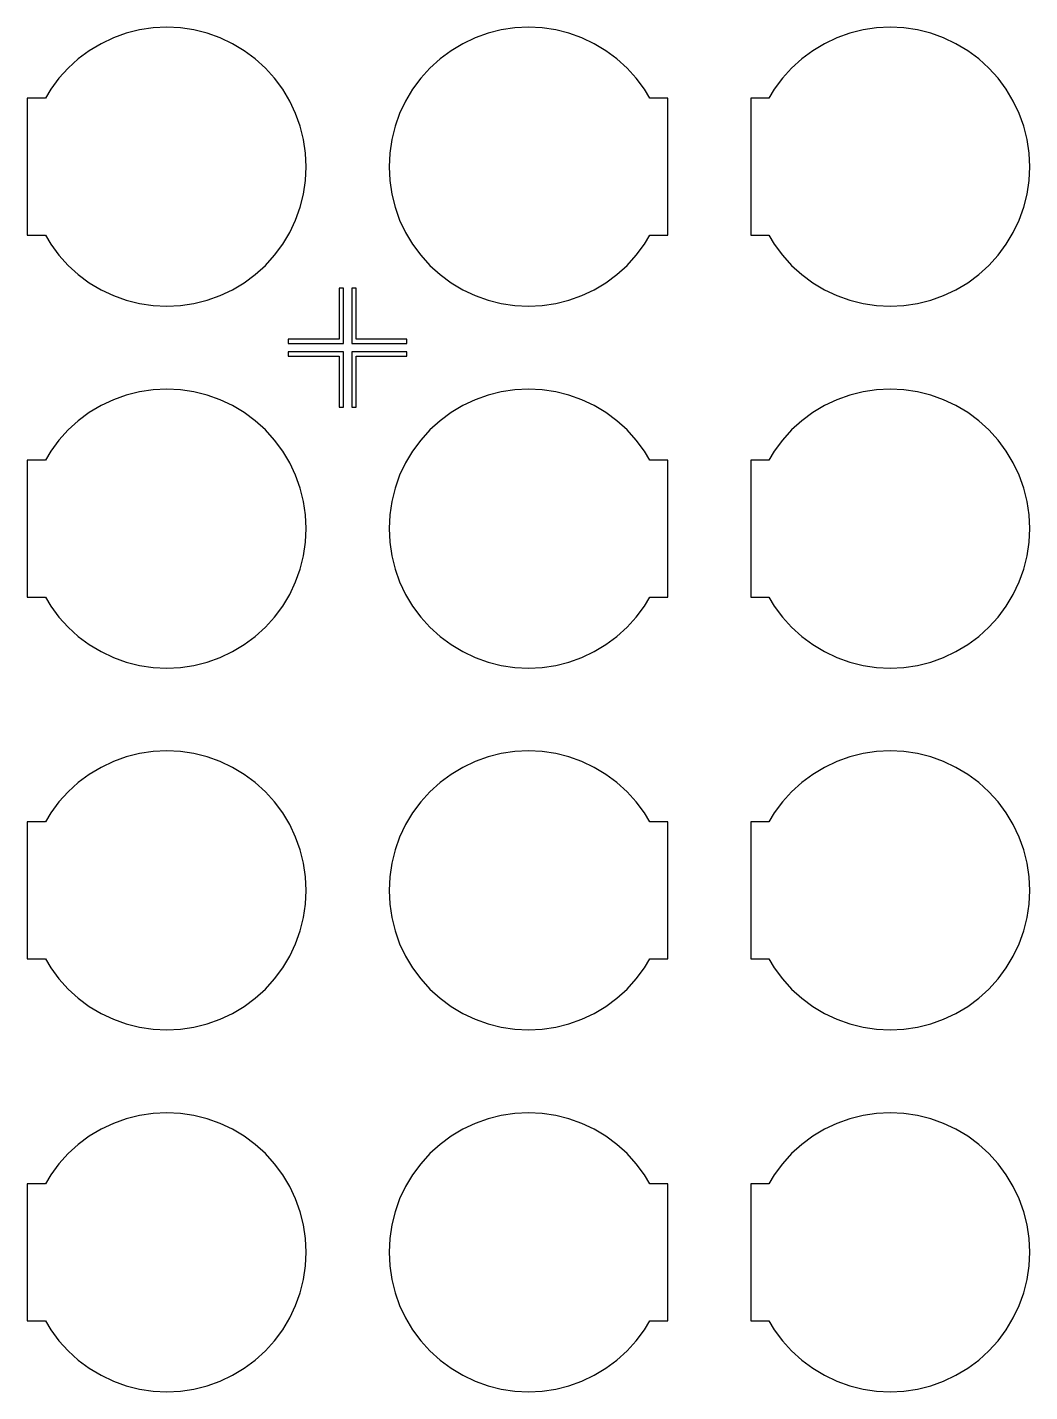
# Model space of a CAD drawing. Extents: x 1 to 107, y 1 to 71.
# Drawn here: x 28.03 to 52.97, y 1.03 to 34.97 of the extents above; entities that cross this region are included whole.
import ezdxf

# ---------------------------------------------------------------- set-up
doc = ezdxf.new("R2010")
doc.units = 0

msp = doc.modelspace()

# ---------------------------------------------------------------- linework, layer by layer
for p, q in [((31.5, 34.97), (31.1599, 34.9533)), ((31.8401, 34.9533), (31.5, 34.97)), ((40.5, 34.97), (40.1599, 34.9533)), ((40.8401, 34.9533), (40.5, 34.97)), ((49.5, 34.97), (49.1599, 34.9533)), ((49.8401, 34.9533), (49.5, 34.97)), ((30.1721, 34.7059), (29.8642, 34.5603)), ((30.4927, 34.8206), (30.1721, 34.7059)), ((30.823, 34.9033), (30.4927, 34.8206)), ((31.1599, 34.9533), (30.823, 34.9033)), ((32.177, 34.9033), (31.8401, 34.9533)), ((32.5073, 34.8206), (32.177, 34.9033)), ((32.8279, 34.7059), (32.5073, 34.8206)), ((33.1357, 34.5603), (32.8279, 34.7059)), ((39.1721, 34.7059), (38.8643, 34.5603)), ((39.4927, 34.8206), (39.1721, 34.7059)), ((39.823, 34.9033), (39.4927, 34.8206)), ((40.1599, 34.9533), (39.823, 34.9033)), ((41.177, 34.9033), (40.8401, 34.9533)), ((41.5073, 34.8206), (41.177, 34.9033)), ((41.8279, 34.7059), (41.5073, 34.8206)), ((42.1358, 34.5603), (41.8279, 34.7059)), ((48.1721, 34.7059), (47.8642, 34.5603)), ((48.4927, 34.8206), (48.1721, 34.7059)), ((48.823, 34.9033), (48.4927, 34.8206)), ((49.1599, 34.9533), (48.823, 34.9033)), ((50.177, 34.9033), (49.8401, 34.9533)), ((50.5073, 34.8206), (50.177, 34.9033)), ((50.8279, 34.7059), (50.5073, 34.8206)), ((51.1357, 34.5603), (50.8279, 34.7059)), ((29.5722, 34.3852), (29.2986, 34.1823)), ((29.8642, 34.5603), (29.5722, 34.3852)), ((33.4278, 34.3852), (33.1357, 34.5603)), ((33.7013, 34.1823), (33.4278, 34.3852)), ((38.5722, 34.3852), (38.2987, 34.1823)), ((38.8643, 34.5603), (38.5722, 34.3852)), ((42.4278, 34.3852), (42.1358, 34.5603)), ((42.7014, 34.1823), (42.4278, 34.3852)), ((47.5722, 34.3852), (47.2986, 34.1823)), ((47.8642, 34.5603), (47.5722, 34.3852)), ((51.4278, 34.3852), (51.1357, 34.5603)), ((51.7013, 34.1823), (51.4278, 34.3852)), ((29.0463, 33.9537), (28.8176, 33.7013)), ((29.2986, 34.1823), (29.0463, 33.9537)), ((33.9537, 33.9537), (33.7013, 34.1823)), ((34.1823, 33.7013), (33.9537, 33.9537)), ((38.0463, 33.9537), (37.8177, 33.7013)), ((38.2987, 34.1823), (38.0463, 33.9537)), ((42.9537, 33.9537), (42.7014, 34.1823)), ((43.1824, 33.7013), (42.9537, 33.9537)), ((47.0463, 33.9537), (46.8176, 33.7013)), ((47.2986, 34.1823), (47.0463, 33.9537)), ((51.9537, 33.9537), (51.7013, 34.1823)), ((52.1823, 33.7013), (51.9537, 33.9537)), ((28.8176, 33.7013), (28.6148, 33.4278)), ((34.3852, 33.4278), (34.1823, 33.7013)), ((37.8177, 33.7013), (37.6148, 33.4278)), ((43.3852, 33.4278), (43.1824, 33.7013)), ((46.8176, 33.7013), (46.6148, 33.4278)), ((52.3852, 33.4278), (52.1823, 33.7013)), ((28.6148, 33.4278), (28.4812, 33.205)), ((34.5603, 33.1357), (34.3852, 33.4278)), ((37.6148, 33.4278), (37.4397, 33.1357)), ((43.5188, 33.205), (43.3852, 33.4278)), ((46.6148, 33.4278), (46.4812, 33.205)), ((52.5603, 33.1357), (52.3852, 33.4278)), ((28.4812, 33.205), (28.03, 33.205)), ((28.03, 33.205), (28.03, 29.795)), ((34.7059, 32.8279), (34.5603, 33.1357)), ((37.4397, 33.1357), (37.2941, 32.8279)), ((43.97, 33.205), (43.5188, 33.205)), ((43.97, 29.795), (43.97, 33.205)), ((46.4812, 33.205), (46.03, 33.205)), ((46.03, 33.205), (46.03, 29.795)), ((52.7059, 32.8279), (52.5603, 33.1357)), ((34.8206, 32.5073), (34.7059, 32.8279)), ((37.2941, 32.8279), (37.1794, 32.5073)), ((52.8206, 32.5073), (52.7059, 32.8279)), ((34.9033, 32.177), (34.8206, 32.5073)), ((37.1794, 32.5073), (37.0967, 32.177)), ((52.9033, 32.177), (52.8206, 32.5073)), ((34.9533, 31.8401), (34.9033, 32.177)), ((37.0967, 32.177), (37.0467, 31.8401)), ((52.9533, 31.8401), (52.9033, 32.177)), ((34.97, 31.5), (34.9533, 31.8401)), ((37.0467, 31.8401), (37.03, 31.5)), ((52.97, 31.5), (52.9533, 31.8401)), ((34.9533, 31.1599), (34.97, 31.5)), ((37.03, 31.5), (37.0467, 31.1599)), ((52.9533, 31.1599), (52.97, 31.5)), ((34.9033, 30.823), (34.9533, 31.1599)), ((37.0467, 31.1599), (37.0967, 30.823)), ((52.9033, 30.823), (52.9533, 31.1599)), ((34.8206, 30.4927), (34.9033, 30.823)), ((37.0967, 30.823), (37.1794, 30.4927)), ((52.8206, 30.4927), (52.9033, 30.823)), ((34.7059, 30.1721), (34.8206, 30.4927)), ((37.1794, 30.4927), (37.2941, 30.1721)), ((52.7059, 30.1721), (52.8206, 30.4927)), ((34.5603, 29.8643), (34.7059, 30.1721)), ((37.2941, 30.1721), (37.4397, 29.8643)), ((52.5603, 29.8643), (52.7059, 30.1721)), ((28.03, 29.795), (28.4812, 29.795)), ((28.4812, 29.795), (28.6148, 29.5722)), ((28.6148, 29.5722), (28.8176, 29.2987)), ((34.1823, 29.2987), (34.3852, 29.5722)), ((34.3852, 29.5722), (34.5603, 29.8643)), ((37.4397, 29.8643), (37.6148, 29.5722)), ((37.6148, 29.5722), (37.8177, 29.2987)), ((43.1824, 29.2987), (43.3852, 29.5722)), ((43.3852, 29.5722), (43.5188, 29.795)), ((43.5188, 29.795), (43.97, 29.795)), ((46.03, 29.795), (46.4812, 29.795)), ((46.4812, 29.795), (46.6148, 29.5722)), ((46.6148, 29.5722), (46.8176, 29.2987)), ((52.1823, 29.2987), (52.3852, 29.5722)), ((52.3852, 29.5722), (52.5603, 29.8643)), ((28.8176, 29.2987), (29.0463, 29.0463)), ((33.9537, 29.0463), (34.1823, 29.2987)), ((37.8177, 29.2987), (38.0463, 29.0463)), ((42.9537, 29.0463), (43.1824, 29.2987)), ((46.8176, 29.2987), (47.0463, 29.0463)), ((51.9537, 29.0463), (52.1823, 29.2987)), ((29.0463, 29.0463), (29.2986, 28.8177)), ((33.7013, 28.8177), (33.9537, 29.0463)), ((38.0463, 29.0463), (38.2987, 28.8177)), ((42.7014, 28.8177), (42.9537, 29.0463)), ((47.0463, 29.0463), (47.2986, 28.8177)), ((51.7013, 28.8177), (51.9537, 29.0463)), ((29.2986, 28.8177), (29.5722, 28.6148)), ((29.5722, 28.6148), (29.8642, 28.4397)), ((33.1357, 28.4397), (33.4278, 28.6148)), ((33.4278, 28.6148), (33.7013, 28.8177)), ((38.2987, 28.8177), (38.5722, 28.6148)), ((38.5722, 28.6148), (38.8643, 28.4397)), ((42.1358, 28.4397), (42.4278, 28.6148)), ((42.4278, 28.6148), (42.7014, 28.8177)), ((47.2986, 28.8177), (47.5722, 28.6148)), ((47.5722, 28.6148), (47.8642, 28.4397)), ((51.1357, 28.4397), (51.4278, 28.6148)), ((51.4278, 28.6148), (51.7013, 28.8177)), ((29.8642, 28.4397), (30.1721, 28.2941)), ((30.1721, 28.2941), (30.4927, 28.1794)), ((30.4927, 28.1794), (30.823, 28.0967)), ((32.177, 28.0967), (32.5073, 28.1794)), ((32.5073, 28.1794), (32.8279, 28.2941)), ((32.8279, 28.2941), (33.1357, 28.4397)), ((35.8945, 28.4766), (35.7891, 28.4766)), ((35.7891, 28.4766), (35.7891, 27.2109)), ((35.8945, 27.1055), (35.8945, 28.4766)), ((36.2109, 28.4766), (36.1055, 28.4766)), ((36.1055, 28.4766), (36.1055, 27.1055)), ((36.2109, 27.2109), (36.2109, 28.4766)), ((38.8643, 28.4397), (39.1721, 28.2941)), ((39.1721, 28.2941), (39.4927, 28.1794)), ((39.4927, 28.1794), (39.823, 28.0967)), ((41.177, 28.0967), (41.5073, 28.1794)), ((41.5073, 28.1794), (41.8279, 28.2941)), ((41.8279, 28.2941), (42.1358, 28.4397)), ((47.8642, 28.4397), (48.1721, 28.2941)), ((48.1721, 28.2941), (48.4927, 28.1794)), ((48.4927, 28.1794), (48.823, 28.0967)), ((50.177, 28.0967), (50.5073, 28.1794)), ((50.5073, 28.1794), (50.8279, 28.2941)), ((50.8279, 28.2941), (51.1357, 28.4397)), ((30.823, 28.0967), (31.1599, 28.0467)), ((31.1599, 28.0467), (31.5, 28.03)), ((31.5, 28.03), (31.8401, 28.0467)), ((31.8401, 28.0467), (32.177, 28.0967)), ((39.823, 28.0967), (40.1599, 28.0467)), ((40.1599, 28.0467), (40.5, 28.03)), ((40.5, 28.03), (40.8401, 28.0467)), ((40.8401, 28.0467), (41.177, 28.0967)), ((48.823, 28.0967), (49.1599, 28.0467)), ((49.1599, 28.0467), (49.5, 28.03)), ((49.5, 28.03), (49.8401, 28.0467)), ((49.8401, 28.0467), (50.177, 28.0967)), ((35.7891, 27.2109), (34.5234, 27.2109)), ((34.5234, 27.2109), (34.5234, 27.1055)), ((37.4766, 27.2109), (36.2109, 27.2109)), ((37.4766, 27.1055), (37.4766, 27.2109)), ((34.5234, 27.1055), (35.8945, 27.1055)), ((35.8945, 26.8945), (34.5234, 26.8945)), ((34.5234, 26.8945), (34.5234, 26.7891)), ((35.8945, 25.5234), (35.8945, 26.8945)), ((36.1055, 27.1055), (37.4766, 27.1055)), ((37.4766, 26.8945), (36.1055, 26.8945)), ((36.1055, 26.8945), (36.1055, 25.5234)), ((37.4766, 26.7891), (37.4766, 26.8945)), ((34.5234, 26.7891), (35.7891, 26.7891)), ((35.7891, 26.7891), (35.7891, 25.5234)), ((36.2109, 26.7891), (37.4766, 26.7891)), ((36.2109, 25.5234), (36.2109, 26.7891)), ((30.4927, 25.8206), (30.1721, 25.7059)), ((30.823, 25.9033), (30.4927, 25.8206)), ((31.1599, 25.9533), (30.823, 25.9033)), ((31.5, 25.97), (31.1599, 25.9533)), ((31.8401, 25.9533), (31.5, 25.97)), ((32.177, 25.9033), (31.8401, 25.9533)), ((32.5073, 25.8206), (32.177, 25.9033)), ((32.8279, 25.7059), (32.5073, 25.8206)), ((39.4927, 25.8206), (39.1721, 25.7059)), ((39.823, 25.9033), (39.4927, 25.8206)), ((40.1599, 25.9533), (39.823, 25.9033)), ((40.5, 25.97), (40.1599, 25.9533)), ((40.8401, 25.9533), (40.5, 25.97)), ((41.177, 25.9033), (40.8401, 25.9533)), ((41.5073, 25.8206), (41.177, 25.9033)), ((41.8279, 25.7059), (41.5073, 25.8206)), ((48.4927, 25.8206), (48.1721, 25.7059)), ((48.823, 25.9033), (48.4927, 25.8206)), ((49.1599, 25.9533), (48.823, 25.9033)), ((49.5, 25.97), (49.1599, 25.9533)), ((49.8401, 25.9533), (49.5, 25.97)), ((50.177, 25.9033), (49.8401, 25.9533)), ((50.5073, 25.8206), (50.177, 25.9033)), ((50.8279, 25.7059), (50.5073, 25.8206)), ((29.8642, 25.5603), (29.5722, 25.3852)), ((30.1721, 25.7059), (29.8642, 25.5603)), ((33.1357, 25.5603), (32.8279, 25.7059)), ((33.4278, 25.3852), (33.1357, 25.5603)), ((35.7891, 25.5234), (35.8945, 25.5234)), ((36.1055, 25.5234), (36.2109, 25.5234)), ((38.8643, 25.5603), (38.5722, 25.3852)), ((39.1721, 25.7059), (38.8643, 25.5603)), ((42.1358, 25.5603), (41.8279, 25.7059)), ((42.4278, 25.3852), (42.1358, 25.5603)), ((47.8642, 25.5603), (47.5722, 25.3852)), ((48.1721, 25.7059), (47.8642, 25.5603)), ((51.1357, 25.5603), (50.8279, 25.7059)), ((51.4278, 25.3852), (51.1357, 25.5603)), ((29.2986, 25.1823), (29.0463, 24.9537)), ((29.5722, 25.3852), (29.2986, 25.1823)), ((33.7013, 25.1823), (33.4278, 25.3852)), ((33.9537, 24.9537), (33.7013, 25.1823)), ((38.2987, 25.1823), (38.0463, 24.9537)), ((38.5722, 25.3852), (38.2987, 25.1823)), ((42.7014, 25.1823), (42.4278, 25.3852)), ((42.9537, 24.9537), (42.7014, 25.1823)), ((47.2986, 25.1823), (47.0463, 24.9537)), ((47.5722, 25.3852), (47.2986, 25.1823)), ((51.7013, 25.1823), (51.4278, 25.3852)), ((51.9537, 24.9537), (51.7013, 25.1823)), ((29.0463, 24.9537), (28.8176, 24.7013)), ((34.1823, 24.7013), (33.9537, 24.9537)), ((38.0463, 24.9537), (37.8177, 24.7013)), ((43.1824, 24.7013), (42.9537, 24.9537)), ((47.0463, 24.9537), (46.8176, 24.7013)), ((52.1823, 24.7013), (51.9537, 24.9537)), ((28.8176, 24.7013), (28.6148, 24.4278)), ((34.3852, 24.4278), (34.1823, 24.7013)), ((37.8177, 24.7013), (37.6148, 24.4278)), ((43.3852, 24.4278), (43.1824, 24.7013)), ((46.8176, 24.7013), (46.6148, 24.4278)), ((52.3852, 24.4278), (52.1823, 24.7013)), ((28.4812, 24.205), (28.03, 24.205)), ((28.03, 24.205), (28.03, 20.795)), ((28.6148, 24.4278), (28.4812, 24.205)), ((34.5603, 24.1357), (34.3852, 24.4278)), ((34.7059, 23.8279), (34.5603, 24.1357)), ((37.4397, 24.1357), (37.2941, 23.8279)), ((37.6148, 24.4278), (37.4397, 24.1357)), ((43.5188, 24.205), (43.3852, 24.4278)), ((43.97, 24.205), (43.5188, 24.205)), ((43.97, 20.795), (43.97, 24.205)), ((46.4812, 24.205), (46.03, 24.205)), ((46.03, 24.205), (46.03, 20.795)), ((46.6148, 24.4278), (46.4812, 24.205)), ((52.5603, 24.1357), (52.3852, 24.4278)), ((52.7059, 23.8279), (52.5603, 24.1357)), ((34.8206, 23.5073), (34.7059, 23.8279)), ((37.2941, 23.8279), (37.1794, 23.5073)), ((52.8206, 23.5073), (52.7059, 23.8279)), ((34.9033, 23.177), (34.8206, 23.5073)), ((37.1794, 23.5073), (37.0967, 23.177)), ((52.9033, 23.177), (52.8206, 23.5073)), ((34.9533, 22.8401), (34.9033, 23.177)), ((37.0967, 23.177), (37.0467, 22.8401)), ((52.9533, 22.8401), (52.9033, 23.177)), ((34.97, 22.5), (34.9533, 22.8401)), ((37.0467, 22.8401), (37.03, 22.5)), ((52.97, 22.5), (52.9533, 22.8401)), ((34.9533, 22.1599), (34.97, 22.5)), ((37.03, 22.5), (37.0467, 22.1599)), ((52.9533, 22.1599), (52.97, 22.5)), ((34.9033, 21.823), (34.9533, 22.1599)), ((37.0467, 22.1599), (37.0967, 21.823)), ((52.9033, 21.823), (52.9533, 22.1599)), ((34.8206, 21.4927), (34.9033, 21.823)), ((37.0967, 21.823), (37.1794, 21.4927)), ((52.8206, 21.4927), (52.9033, 21.823)), ((34.7059, 21.1721), (34.8206, 21.4927)), ((37.1794, 21.4927), (37.2941, 21.1721)), ((52.7059, 21.1721), (52.8206, 21.4927)), ((34.5603, 20.8643), (34.7059, 21.1721)), ((37.2941, 21.1721), (37.4397, 20.8643)), ((52.5603, 20.8643), (52.7059, 21.1721)), ((28.03, 20.795), (28.4812, 20.795)), ((28.4812, 20.795), (28.6148, 20.5722)), ((34.3852, 20.5722), (34.5603, 20.8643)), ((37.4397, 20.8643), (37.6148, 20.5722)), ((43.3852, 20.5722), (43.5188, 20.795)), ((43.5188, 20.795), (43.97, 20.795)), ((46.03, 20.795), (46.4812, 20.795)), ((46.4812, 20.795), (46.6148, 20.5722)), ((52.3852, 20.5722), (52.5603, 20.8643)), ((28.6148, 20.5722), (28.8176, 20.2987)), ((34.1823, 20.2987), (34.3852, 20.5722)), ((37.6148, 20.5722), (37.8177, 20.2987)), ((43.1824, 20.2987), (43.3852, 20.5722)), ((46.6148, 20.5722), (46.8176, 20.2987)), ((52.1823, 20.2987), (52.3852, 20.5722)), ((28.8176, 20.2987), (29.0463, 20.0463)), ((29.0463, 20.0463), (29.2986, 19.8177)), ((33.7013, 19.8177), (33.9537, 20.0463)), ((33.9537, 20.0463), (34.1823, 20.2987)), ((37.8177, 20.2987), (38.0463, 20.0463)), ((38.0463, 20.0463), (38.2987, 19.8177)), ((42.7014, 19.8177), (42.9537, 20.0463)), ((42.9537, 20.0463), (43.1824, 20.2987)), ((46.8176, 20.2987), (47.0463, 20.0463)), ((47.0463, 20.0463), (47.2986, 19.8177)), ((51.7013, 19.8177), (51.9537, 20.0463)), ((51.9537, 20.0463), (52.1823, 20.2987)), ((29.2986, 19.8177), (29.5722, 19.6148)), ((33.4278, 19.6148), (33.7013, 19.8177)), ((38.2987, 19.8177), (38.5722, 19.6148)), ((42.4278, 19.6148), (42.7014, 19.8177)), ((47.2986, 19.8177), (47.5722, 19.6148)), ((51.4278, 19.6148), (51.7013, 19.8177)), ((29.5722, 19.6148), (29.8642, 19.4397)), ((29.8642, 19.4397), (30.1721, 19.2941)), ((32.8279, 19.2941), (33.1357, 19.4397)), ((33.1357, 19.4397), (33.4278, 19.6148)), ((38.5722, 19.6148), (38.8643, 19.4397)), ((38.8643, 19.4397), (39.1721, 19.2941)), ((41.8279, 19.2941), (42.1358, 19.4397)), ((42.1358, 19.4397), (42.4278, 19.6148)), ((47.5722, 19.6148), (47.8642, 19.4397)), ((47.8642, 19.4397), (48.1721, 19.2941)), ((50.8279, 19.2941), (51.1357, 19.4397)), ((51.1357, 19.4397), (51.4278, 19.6148)), ((30.1721, 19.2941), (30.4927, 19.1794)), ((30.4927, 19.1794), (30.823, 19.0967)), ((30.823, 19.0967), (31.1599, 19.0467)), ((31.1599, 19.0467), (31.5, 19.03)), ((31.5, 19.03), (31.8401, 19.0467)), ((31.8401, 19.0467), (32.177, 19.0967)), ((32.177, 19.0967), (32.5073, 19.1794)), ((32.5073, 19.1794), (32.8279, 19.2941)), ((39.1721, 19.2941), (39.4927, 19.1794)), ((39.4927, 19.1794), (39.823, 19.0967)), ((39.823, 19.0967), (40.1599, 19.0467)), ((40.1599, 19.0467), (40.5, 19.03)), ((40.5, 19.03), (40.8401, 19.0467)), ((40.8401, 19.0467), (41.177, 19.0967)), ((41.177, 19.0967), (41.5073, 19.1794)), ((41.5073, 19.1794), (41.8279, 19.2941)), ((48.1721, 19.2941), (48.4927, 19.1794)), ((48.4927, 19.1794), (48.823, 19.0967)), ((48.823, 19.0967), (49.1599, 19.0467)), ((49.1599, 19.0467), (49.5, 19.03)), ((49.5, 19.03), (49.8401, 19.0467)), ((49.8401, 19.0467), (50.177, 19.0967)), ((50.177, 19.0967), (50.5073, 19.1794)), ((50.5073, 19.1794), (50.8279, 19.2941)), ((31.5, 16.97), (31.1599, 16.9533)), ((31.8401, 16.9533), (31.5, 16.97)), ((40.5, 16.97), (40.1599, 16.9533)), ((40.8401, 16.9533), (40.5, 16.97)), ((49.5, 16.97), (49.1599, 16.9533)), ((49.8401, 16.9533), (49.5, 16.97)), ((30.1721, 16.7059), (29.8642, 16.5603)), ((30.4927, 16.8206), (30.1721, 16.7059)), ((30.823, 16.9033), (30.4927, 16.8206)), ((31.1599, 16.9533), (30.823, 16.9033)), ((32.177, 16.9033), (31.8401, 16.9533)), ((32.5073, 16.8206), (32.177, 16.9033)), ((32.8279, 16.7059), (32.5073, 16.8206)), ((33.1357, 16.5603), (32.8279, 16.7059)), ((39.1721, 16.7059), (38.8643, 16.5603)), ((39.4927, 16.8206), (39.1721, 16.7059)), ((39.823, 16.9033), (39.4927, 16.8206)), ((40.1599, 16.9533), (39.823, 16.9033)), ((41.177, 16.9033), (40.8401, 16.9533)), ((41.5073, 16.8206), (41.177, 16.9033)), ((41.8279, 16.7059), (41.5073, 16.8206)), ((42.1358, 16.5603), (41.8279, 16.7059)), ((48.1721, 16.7059), (47.8642, 16.5603)), ((48.4927, 16.8206), (48.1721, 16.7059)), ((48.823, 16.9033), (48.4927, 16.8206)), ((49.1599, 16.9533), (48.823, 16.9033)), ((50.177, 16.9033), (49.8401, 16.9533)), ((50.5073, 16.8206), (50.177, 16.9033)), ((50.8279, 16.7059), (50.5073, 16.8206)), ((51.1357, 16.5603), (50.8279, 16.7059)), ((29.5722, 16.3852), (29.2986, 16.1823)), ((29.8642, 16.5603), (29.5722, 16.3852)), ((33.4278, 16.3852), (33.1357, 16.5603)), ((33.7013, 16.1823), (33.4278, 16.3852)), ((38.5722, 16.3852), (38.2987, 16.1823)), ((38.8643, 16.5603), (38.5722, 16.3852)), ((42.4278, 16.3852), (42.1358, 16.5603)), ((42.7014, 16.1823), (42.4278, 16.3852)), ((47.5722, 16.3852), (47.2986, 16.1823)), ((47.8642, 16.5603), (47.5722, 16.3852)), ((51.4278, 16.3852), (51.1357, 16.5603)), ((51.7013, 16.1823), (51.4278, 16.3852)), ((29.0463, 15.9537), (28.8176, 15.7013)), ((29.2986, 16.1823), (29.0463, 15.9537)), ((33.9537, 15.9537), (33.7013, 16.1823)), ((34.1823, 15.7013), (33.9537, 15.9537)), ((38.0463, 15.9537), (37.8177, 15.7013)), ((38.2987, 16.1823), (38.0463, 15.9537)), ((42.9537, 15.9537), (42.7014, 16.1823)), ((43.1824, 15.7013), (42.9537, 15.9537)), ((47.0463, 15.9537), (46.8176, 15.7013)), ((47.2986, 16.1823), (47.0463, 15.9537)), ((51.9537, 15.9537), (51.7013, 16.1823)), ((52.1823, 15.7013), (51.9537, 15.9537)), ((28.8176, 15.7013), (28.6148, 15.4278)), ((34.3852, 15.4278), (34.1823, 15.7013)), ((37.8177, 15.7013), (37.6148, 15.4278)), ((43.3852, 15.4278), (43.1824, 15.7013)), ((46.8176, 15.7013), (46.6148, 15.4278)), ((52.3852, 15.4278), (52.1823, 15.7013)), ((28.6148, 15.4278), (28.4812, 15.205)), ((34.5603, 15.1357), (34.3852, 15.4278)), ((37.6148, 15.4278), (37.4397, 15.1357)), ((43.5188, 15.205), (43.3852, 15.4278)), ((46.6148, 15.4278), (46.4812, 15.205)), ((52.5603, 15.1357), (52.3852, 15.4278)), ((28.4812, 15.205), (28.03, 15.205)), ((28.03, 15.205), (28.03, 11.795)), ((34.7059, 14.8279), (34.5603, 15.1357)), ((37.4397, 15.1357), (37.2941, 14.8279)), ((43.97, 15.205), (43.5188, 15.205)), ((43.97, 11.795), (43.97, 15.205)), ((46.4812, 15.205), (46.03, 15.205)), ((46.03, 15.205), (46.03, 11.795)), ((52.7059, 14.8279), (52.5603, 15.1357)), ((34.8206, 14.5073), (34.7059, 14.8279)), ((37.2941, 14.8279), (37.1794, 14.5073)), ((52.8206, 14.5073), (52.7059, 14.8279)), ((34.9033, 14.177), (34.8206, 14.5073)), ((37.1794, 14.5073), (37.0967, 14.177)), ((52.9033, 14.177), (52.8206, 14.5073)), ((34.9533, 13.8401), (34.9033, 14.177)), ((37.0967, 14.177), (37.0467, 13.8401)), ((52.9533, 13.8401), (52.9033, 14.177)), ((34.97, 13.5), (34.9533, 13.8401)), ((37.0467, 13.8401), (37.03, 13.5)), ((52.97, 13.5), (52.9533, 13.8401)), ((34.9533, 13.1599), (34.97, 13.5)), ((37.03, 13.5), (37.0467, 13.1599)), ((52.9533, 13.1599), (52.97, 13.5)), ((34.9033, 12.823), (34.9533, 13.1599)), ((37.0467, 13.1599), (37.0967, 12.823)), ((52.9033, 12.823), (52.9533, 13.1599)), ((34.8206, 12.4927), (34.9033, 12.823)), ((37.0967, 12.823), (37.1794, 12.4927)), ((52.8206, 12.4927), (52.9033, 12.823)), ((34.7059, 12.1721), (34.8206, 12.4927)), ((37.1794, 12.4927), (37.2941, 12.1721)), ((52.7059, 12.1721), (52.8206, 12.4927)), ((34.5603, 11.8643), (34.7059, 12.1721)), ((37.2941, 12.1721), (37.4397, 11.8643)), ((52.5603, 11.8643), (52.7059, 12.1721)), ((28.03, 11.795), (28.4812, 11.795)), ((28.4812, 11.795), (28.6148, 11.5722)), ((28.6148, 11.5722), (28.8176, 11.2987)), ((34.1823, 11.2987), (34.3852, 11.5722)), ((34.3852, 11.5722), (34.5603, 11.8643)), ((37.4397, 11.8643), (37.6148, 11.5722)), ((37.6148, 11.5722), (37.8177, 11.2987)), ((43.1824, 11.2987), (43.3852, 11.5722)), ((43.3852, 11.5722), (43.5188, 11.795)), ((43.5188, 11.795), (43.97, 11.795)), ((46.03, 11.795), (46.4812, 11.795)), ((46.4812, 11.795), (46.6148, 11.5722)), ((46.6148, 11.5722), (46.8176, 11.2987)), ((52.1823, 11.2987), (52.3852, 11.5722)), ((52.3852, 11.5722), (52.5603, 11.8643)), ((28.8176, 11.2987), (29.0463, 11.0463)), ((33.9537, 11.0463), (34.1823, 11.2987)), ((37.8177, 11.2987), (38.0463, 11.0463)), ((42.9537, 11.0463), (43.1824, 11.2987)), ((46.8176, 11.2987), (47.0463, 11.0463)), ((51.9537, 11.0463), (52.1823, 11.2987)), ((29.0463, 11.0463), (29.2986, 10.8177)), ((33.7013, 10.8177), (33.9537, 11.0463)), ((38.0463, 11.0463), (38.2987, 10.8177)), ((42.7014, 10.8177), (42.9537, 11.0463)), ((47.0463, 11.0463), (47.2986, 10.8177)), ((51.7013, 10.8177), (51.9537, 11.0463)), ((29.2986, 10.8177), (29.5722, 10.6148)), ((29.5722, 10.6148), (29.8642, 10.4397)), ((33.1357, 10.4397), (33.4278, 10.6148)), ((33.4278, 10.6148), (33.7013, 10.8177)), ((38.2987, 10.8177), (38.5722, 10.6148)), ((38.5722, 10.6148), (38.8643, 10.4397)), ((42.1358, 10.4397), (42.4278, 10.6148)), ((42.4278, 10.6148), (42.7014, 10.8177)), ((47.2986, 10.8177), (47.5722, 10.6148)), ((47.5722, 10.6148), (47.8642, 10.4397)), ((51.1357, 10.4397), (51.4278, 10.6148)), ((51.4278, 10.6148), (51.7013, 10.8177)), ((29.8642, 10.4397), (30.1721, 10.2941)), ((30.1721, 10.2941), (30.4927, 10.1794)), ((32.5073, 10.1794), (32.8279, 10.2941)), ((32.8279, 10.2941), (33.1357, 10.4397)), ((38.8643, 10.4397), (39.1721, 10.2941)), ((39.1721, 10.2941), (39.4927, 10.1794)), ((41.5073, 10.1794), (41.8279, 10.2941)), ((41.8279, 10.2941), (42.1358, 10.4397)), ((47.8642, 10.4397), (48.1721, 10.2941)), ((48.1721, 10.2941), (48.4927, 10.1794)), ((50.5073, 10.1794), (50.8279, 10.2941)), ((50.8279, 10.2941), (51.1357, 10.4397)), ((30.4927, 10.1794), (30.823, 10.0967)), ((30.823, 10.0967), (31.1599, 10.0467)), ((31.1599, 10.0467), (31.5, 10.03)), ((31.5, 10.03), (31.8401, 10.0467)), ((31.8401, 10.0467), (32.177, 10.0967)), ((32.177, 10.0967), (32.5073, 10.1794)), ((39.4927, 10.1794), (39.823, 10.0967)), ((39.823, 10.0967), (40.1599, 10.0467)), ((40.1599, 10.0467), (40.5, 10.03)), ((40.5, 10.03), (40.8401, 10.0467)), ((40.8401, 10.0467), (41.177, 10.0967)), ((41.177, 10.0967), (41.5073, 10.1794)), ((48.4927, 10.1794), (48.823, 10.0967)), ((48.823, 10.0967), (49.1599, 10.0467)), ((49.1599, 10.0467), (49.5, 10.03)), ((49.5, 10.03), (49.8401, 10.0467)), ((49.8401, 10.0467), (50.177, 10.0967)), ((50.177, 10.0967), (50.5073, 10.1794)), ((30.4927, 7.82057), (30.1721, 7.70586)), ((30.823, 7.90332), (30.4927, 7.82057)), ((31.1599, 7.95328), (30.823, 7.90332)), ((31.5, 7.96999), (31.1599, 7.95328)), ((31.8401, 7.95328), (31.5, 7.96999)), ((32.177, 7.90332), (31.8401, 7.95328)), ((32.5073, 7.82057), (32.177, 7.90332)), ((32.8279, 7.70586), (32.5073, 7.82057)), ((39.4927, 7.82057), (39.1721, 7.70586)), ((39.823, 7.90332), (39.4927, 7.82057)), ((40.1599, 7.95328), (39.823, 7.90332)), ((40.5, 7.96999), (40.1599, 7.95328)), ((40.8401, 7.95328), (40.5, 7.96999)), ((41.177, 7.90332), (40.8401, 7.95328)), ((41.5073, 7.82057), (41.177, 7.90332)), ((41.8279, 7.70586), (41.5073, 7.82057)), ((48.4927, 7.82057), (48.1721, 7.70586)), ((48.823, 7.90332), (48.4927, 7.82057)), ((49.1599, 7.95328), (48.823, 7.90332)), ((49.5, 7.96999), (49.1599, 7.95328)), ((49.8401, 7.95328), (49.5, 7.96999)), ((50.177, 7.90332), (49.8401, 7.95328)), ((50.5073, 7.82057), (50.177, 7.90332)), ((50.8279, 7.70586), (50.5073, 7.82057)), ((29.8642, 7.56026), (29.5722, 7.38519)), ((30.1721, 7.70586), (29.8642, 7.56026)), ((33.1357, 7.56026), (32.8279, 7.70586)), ((33.4278, 7.38519), (33.1357, 7.56026)), ((38.8643, 7.56026), (38.5722, 7.38519)), ((39.1721, 7.70586), (38.8643, 7.56026)), ((42.1358, 7.56026), (41.8279, 7.70586)), ((42.4278, 7.38519), (42.1358, 7.56026)), ((47.8642, 7.56026), (47.5722, 7.38519)), ((48.1721, 7.70586), (47.8642, 7.56026)), ((51.1357, 7.56026), (50.8279, 7.70586)), ((51.4278, 7.38519), (51.1357, 7.56026)), ((29.2986, 7.18234), (29.0463, 6.95366)), ((29.5722, 7.38519), (29.2986, 7.18234)), ((33.7013, 7.18234), (33.4278, 7.38519)), ((33.9537, 6.95366), (33.7013, 7.18234)), ((38.2987, 7.18234), (38.0463, 6.95366)), ((38.5722, 7.38519), (38.2987, 7.18234)), ((42.7014, 7.18234), (42.4278, 7.38519)), ((42.9537, 6.95366), (42.7014, 7.18234)), ((47.2986, 7.18234), (47.0463, 6.95366)), ((47.5722, 7.38519), (47.2986, 7.18234)), ((51.7013, 7.18234), (51.4278, 7.38519)), ((51.9537, 6.95366), (51.7013, 7.18234)), ((29.0463, 6.95366), (28.8176, 6.70134)), ((34.1823, 6.70134), (33.9537, 6.95366)), ((38.0463, 6.95366), (37.8177, 6.70134)), ((43.1824, 6.70134), (42.9537, 6.95366)), ((47.0463, 6.95366), (46.8176, 6.70134)), ((52.1823, 6.70134), (51.9537, 6.95366)), ((28.8176, 6.70134), (28.6148, 6.42783)), ((34.3852, 6.42783), (34.1823, 6.70134)), ((37.8177, 6.70134), (37.6148, 6.42783)), ((43.3852, 6.42783), (43.1824, 6.70134)), ((46.8176, 6.70134), (46.6148, 6.42783)), ((52.3852, 6.42783), (52.1823, 6.70134)), ((28.4812, 6.20499), (28.03, 6.20499)), ((28.03, 6.20499), (28.03, 2.79501)), ((28.6148, 6.42783), (28.4812, 6.20499)), ((34.5603, 6.13574), (34.3852, 6.42783)), ((34.7059, 5.82791), (34.5603, 6.13574)), ((37.4397, 6.13574), (37.2941, 5.82791)), ((37.6148, 6.42783), (37.4397, 6.13574)), ((43.5188, 6.20499), (43.3852, 6.42783)), ((43.97, 6.20499), (43.5188, 6.20499)), ((43.97, 2.79501), (43.97, 6.20499)), ((46.4812, 6.20499), (46.03, 6.20499)), ((46.03, 6.20499), (46.03, 2.79501)), ((46.6148, 6.42783), (46.4812, 6.20499)), ((52.5603, 6.13574), (52.3852, 6.42783)), ((52.7059, 5.82791), (52.5603, 6.13574)), ((34.8206, 5.50728), (34.7059, 5.82791)), ((37.2941, 5.82791), (37.1794, 5.50728)), ((52.8206, 5.50728), (52.7059, 5.82791)), ((34.9033, 5.17696), (34.8206, 5.50728)), ((37.1794, 5.50728), (37.0967, 5.17696)), ((52.9033, 5.17696), (52.8206, 5.50728)), ((34.9533, 4.84012), (34.9033, 5.17696)), ((37.0967, 5.17696), (37.0467, 4.84012)), ((52.9533, 4.84012), (52.9033, 5.17696)), ((34.97, 4.5), (34.9533, 4.84012)), ((37.0467, 4.84012), (37.03, 4.5)), ((52.97, 4.5), (52.9533, 4.84012)), ((34.9533, 4.15988), (34.97, 4.5)), ((37.03, 4.5), (37.0467, 4.15988)), ((52.9533, 4.15988), (52.97, 4.5)), ((34.9033, 3.82304), (34.9533, 4.15988)), ((37.0467, 4.15988), (37.0967, 3.82304)), ((52.9033, 3.82304), (52.9533, 4.15988)), ((34.8206, 3.49272), (34.9033, 3.82304)), ((37.0967, 3.82304), (37.1794, 3.49272)), ((52.8206, 3.49272), (52.9033, 3.82304)), ((34.7059, 3.17209), (34.8206, 3.49272)), ((37.1794, 3.49272), (37.2941, 3.17209)), ((52.7059, 3.17209), (52.8206, 3.49272)), ((34.5603, 2.86426), (34.7059, 3.17209)), ((37.2941, 3.17209), (37.4397, 2.86426)), ((52.5603, 2.86426), (52.7059, 3.17209)), ((28.03, 2.79501), (28.4812, 2.79501)), ((28.4812, 2.79501), (28.6148, 2.57217)), ((34.3852, 2.57217), (34.5603, 2.86426)), ((37.4397, 2.86426), (37.6148, 2.57217)), ((43.3852, 2.57217), (43.5188, 2.79501)), ((43.5188, 2.79501), (43.97, 2.79501)), ((46.03, 2.79501), (46.4812, 2.79501)), ((46.4812, 2.79501), (46.6148, 2.57217)), ((52.3852, 2.57217), (52.5603, 2.86426)), ((28.6148, 2.57217), (28.8176, 2.29866)), ((34.1823, 2.29866), (34.3852, 2.57217)), ((37.6148, 2.57217), (37.8177, 2.29866)), ((43.1824, 2.29866), (43.3852, 2.57217)), ((46.6148, 2.57217), (46.8176, 2.29866)), ((52.1823, 2.29866), (52.3852, 2.57217)), ((28.8176, 2.29866), (29.0463, 2.04634)), ((29.0463, 2.04634), (29.2986, 1.81766)), ((33.7013, 1.81766), (33.9537, 2.04634)), ((33.9537, 2.04634), (34.1823, 2.29866)), ((37.8177, 2.29866), (38.0463, 2.04634)), ((38.0463, 2.04634), (38.2987, 1.81766)), ((42.7014, 1.81766), (42.9537, 2.04634)), ((42.9537, 2.04634), (43.1824, 2.29866)), ((46.8176, 2.29866), (47.0463, 2.04634)), ((47.0463, 2.04634), (47.2986, 1.81766)), ((51.7013, 1.81766), (51.9537, 2.04634)), ((51.9537, 2.04634), (52.1823, 2.29866)), ((29.2986, 1.81766), (29.5722, 1.61481)), ((33.4278, 1.61481), (33.7013, 1.81766)), ((38.2987, 1.81766), (38.5722, 1.61481)), ((42.4278, 1.61481), (42.7014, 1.81766)), ((47.2986, 1.81766), (47.5722, 1.61481)), ((51.4278, 1.61481), (51.7013, 1.81766)), ((29.5722, 1.61481), (29.8642, 1.43974)), ((29.8642, 1.43974), (30.1721, 1.29414)), ((32.8279, 1.29414), (33.1357, 1.43974)), ((33.1357, 1.43974), (33.4278, 1.61481)), ((38.5722, 1.61481), (38.8643, 1.43974)), ((38.8643, 1.43974), (39.1721, 1.29414)), ((41.8279, 1.29414), (42.1358, 1.43974)), ((42.1358, 1.43974), (42.4278, 1.61481)), ((47.5722, 1.61481), (47.8642, 1.43974)), ((47.8642, 1.43974), (48.1721, 1.29414)), ((50.8279, 1.29414), (51.1357, 1.43974)), ((51.1357, 1.43974), (51.4278, 1.61481)), ((30.1721, 1.29414), (30.4927, 1.17943)), ((30.4927, 1.17943), (30.823, 1.09668)), ((30.823, 1.09668), (31.1599, 1.04672)), ((31.1599, 1.04672), (31.5, 1.03001)), ((31.5, 1.03001), (31.8401, 1.04672)), ((31.8401, 1.04672), (32.177, 1.09668)), ((32.177, 1.09668), (32.5073, 1.17943)), ((32.5073, 1.17943), (32.8279, 1.29414)), ((39.1721, 1.29414), (39.4927, 1.17943)), ((39.4927, 1.17943), (39.823, 1.09668)), ((39.823, 1.09668), (40.1599, 1.04672)), ((40.1599, 1.04672), (40.5, 1.03001)), ((40.5, 1.03001), (40.8401, 1.04672)), ((40.8401, 1.04672), (41.177, 1.09668)), ((41.177, 1.09668), (41.5073, 1.17943)), ((41.5073, 1.17943), (41.8279, 1.29414)), ((48.1721, 1.29414), (48.4927, 1.17943)), ((48.4927, 1.17943), (48.823, 1.09668)), ((48.823, 1.09668), (49.1599, 1.04672)), ((49.1599, 1.04672), (49.5, 1.03001)), ((49.5, 1.03001), (49.8401, 1.04672)), ((49.8401, 1.04672), (50.177, 1.09668)), ((50.177, 1.09668), (50.5073, 1.17943)), ((50.5073, 1.17943), (50.8279, 1.29414))]:
    msp.add_line(p, q)

doc.saveas('drawing.dxf')
